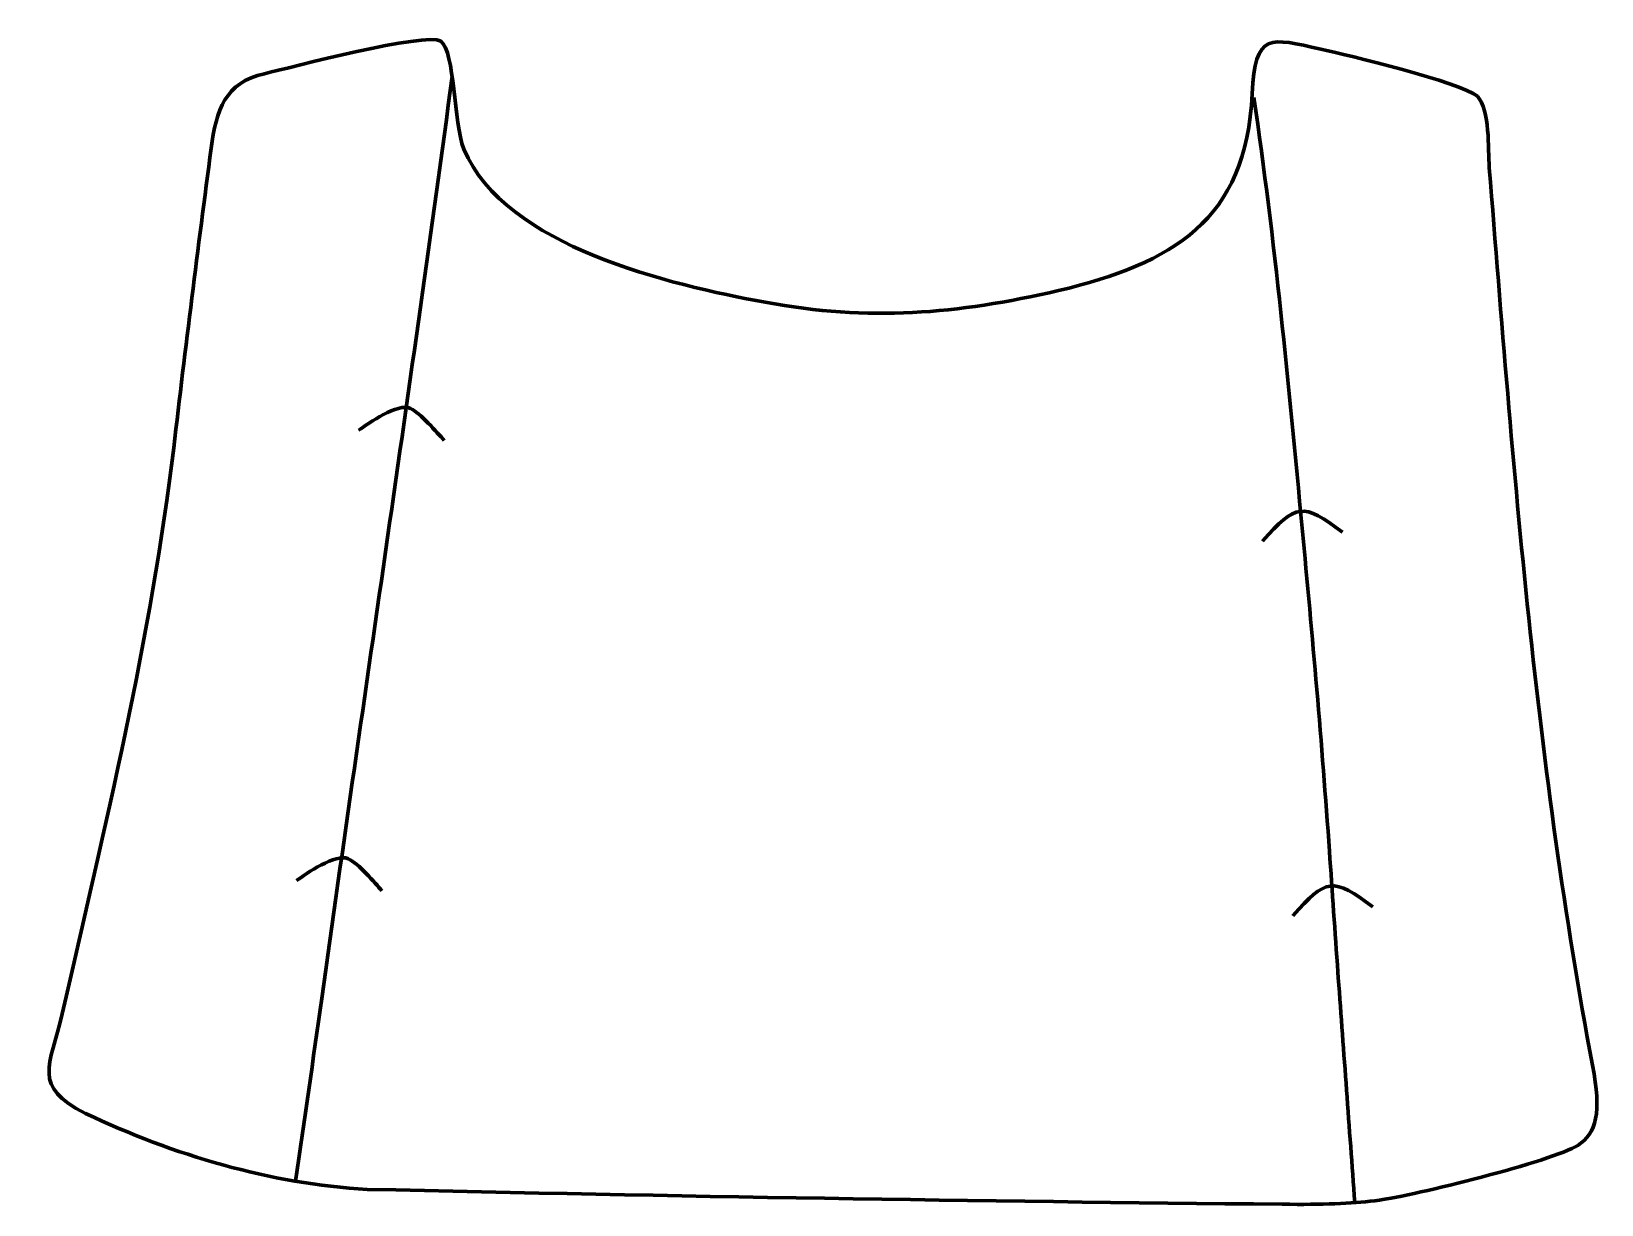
# Model space of a CAD drawing. Header units: millimetres. Extents: x -617 to -211, y 278 to 581.
import ezdxf

# ---------------------------------------------------------------- set-up
doc = ezdxf.new("R2010")
doc.units = ezdxf.units.MM
doc.header["$MEASUREMENT"] = 0
doc.layers.add('layer 2', color=7, linetype='Continuous')
doc.layers.add('layer 3', color=7, linetype='Continuous')

msp = doc.modelspace()

# ---------------------------------------------------------------- linework, layer by layer
at = {"layer": 'layer 2', "color": 142, "lineweight": 158}
for points, knots in [([(-508.2891, 569.1846), (-518.9331, 489.7021), (-530.9253, 410.2438), (-542.0335, 330.7842), (-542.0335, 330.7842), (-544.2357, 315.0308), (-546.4913, 299.2855), (-548.7786, 283.5442)], [0, 0, 0, 0, 0.33333333, 0.33333333, 0.33333333, 0.33333333, 1, 1, 1, 1]), ([(-300.9767, 563.7582), (-295.489, 526.9638), (-291.9825, 489.4156), (-288.4649, 452.3941), (-288.4649, 452.3941), (-285.8205, 424.5634), (-283.3707, 396.7367), (-281.4134, 368.8478), (-281.4134, 368.8478), (-280.6942, 358.4224), (-279.9887, 347.9959), (-279.2267, 337.5734), (-279.2267, 337.5734), (-279.2267, 337.5734), (-279.1186, 336.0943), (-279.1186, 336.0943), (-279.1186, 336.0943), (-277.6978, 316.7377), (-276.2771, 297.381), (-274.8563, 278.0244)], [0, 0, 0, 0, 0.16666667, 0.16666667, 0.16666667, 0.16666667, 0.33333333, 0.33333333, 0.33333333, 0.33333333, 0.5, 0.5, 0.5, 0.5, 0.66666667, 0.66666667, 0.66666667, 0.66666667, 1, 1, 1, 1]), ([(-532.469, 477.7189), (-529.9439, 479.4866), (-522.277, 484.8739), (-519.0792, 483.3712), (-519.0792, 483.3712), (-516.5532, 482.1842), (-512.1619, 477.139), (-510.3763, 475.073)], [0, 0, 0, 0, 0.33333333, 0.33333333, 0.33333333, 0.33333333, 1, 1, 1, 1]), ([(-548.5463, 361.2746), (-546.0212, 363.0423), (-538.3543, 368.4296), (-535.1565, 366.9269), (-535.1565, 366.9269), (-532.6305, 365.7399), (-528.2392, 360.6947), (-526.4536, 358.6287)], [0, 0, 0, 0, 0.33333333, 0.33333333, 0.33333333, 0.33333333, 1, 1, 1, 1])]:
    msp.add_open_spline(points, degree=3, knots=knots, dxfattribs=at)
for points in [[(-298.709, 449.0772), (-290.2275, 458.6441), (-288.1967, 459.1585), (-278.0053, 451.3262)], [(-290.8843, 352.2022), (-282.4028, 361.7691), (-280.372, 362.2835), (-270.1806, 354.4512)]]:
    msp.add_open_spline(points, degree=3, dxfattribs=at)
at = {"layer": 'layer 3', "color": 242, "lineweight": 158}
msp.add_open_spline([(-243.1654, 564.1007), (-239.7852, 560.2686), (-240.4821, 550.7678), (-240.0664, 545.5652), (-240.0664, 545.5652), (-233.8207, 467.356), (-228.0314, 390.8394), (-213.3794, 313.5677), (-213.3794, 313.5677), (-211.0341, 301.199), (-212.2862, 295.9708), (-217.2195, 292.8167), (-217.2195, 292.8167), (-223.6388, 288.7124), (-259.9582, 279.7814), (-268.5108, 278.6617), (-268.5108, 278.6617), (-274.6218, 277.8617), (-281.5767, 277.5033), (-291.6279, 277.5706), (-291.6279, 277.5706), (-291.6279, 277.5706), (-293.6597, 277.5842), (-293.6597, 277.5842), (-293.6597, 277.5842), (-372.4611, 278.3844), (-451.4543, 279.6118), (-530.2373, 281.4479), (-530.2373, 281.4479), (-555.3178, 282.8139), (-580.416, 290.3611), (-603.069, 301.0632), (-603.069, 301.0632), (-617.0988, 308.1572), (-612.2904, 313.117), (-609.1447, 326.796), (-609.1447, 326.796), (-598.2373, 374.2267), (-585.9965, 424.9134), (-580.2955, 473.1472), (-580.2955, 473.1472), (-577.2805, 498.9839), (-574.0308, 524.8523), (-570.6091, 550.6385), (-570.6091, 550.6385), (-569.2971, 560.525), (-567.0169, 567.5817), (-556.8513, 569.9065), (-556.8513, 569.9065), (-550.4672, 571.4207), (-514.7051, 580.8401), (-511.2438, 578.2874), (-511.2438, 578.2874), (-507.4728, 575.5063), (-508.0126, 557.359), (-505.2708, 550.4199), (-505.2708, 550.4199), (-494.458, 525.0724), (-452.0126, 515.3964), (-427.3352, 510.8094), (-427.3352, 510.8094), (-400.4995, 505.8212), (-377.8986, 507.7391), (-351.4447, 513.8182), (-351.4447, 513.8182), (-322.0974, 520.8911), (-302.8448, 531.8533), (-301.3976, 564.7116), (-301.3976, 564.7116), (-300.6918, 580.739), (-296.7467, 579.1698), (-283.6657, 576.2475), (-283.6657, 576.2475), (-276.9954, 574.7574), (-247.4329, 567.6965), (-243.1654, 564.1007)], degree=3, knots=[0, 0, 0, 0, 0.05, 0.05, 0.05, 0.05, 0.1, 0.1, 0.1, 0.1, 0.15, 0.15, 0.15, 0.15, 0.2, 0.2, 0.2, 0.2, 0.25, 0.25, 0.25, 0.25, 0.3, 0.3, 0.3, 0.3, 0.35, 0.35, 0.35, 0.35, 0.4, 0.4, 0.4, 0.4, 0.45, 0.45, 0.45, 0.45, 0.5, 0.5, 0.5, 0.5, 0.55, 0.55, 0.55, 0.55, 0.6, 0.6, 0.6, 0.6, 0.65, 0.65, 0.65, 0.65, 0.7, 0.7, 0.7, 0.7, 0.75, 0.75, 0.75, 0.75, 0.8, 0.8, 0.8, 0.8, 0.85, 0.85, 0.85, 0.85, 0.9, 0.9, 0.9, 0.9, 1, 1, 1, 1], dxfattribs=at)

doc.saveas('drawing.dxf')
